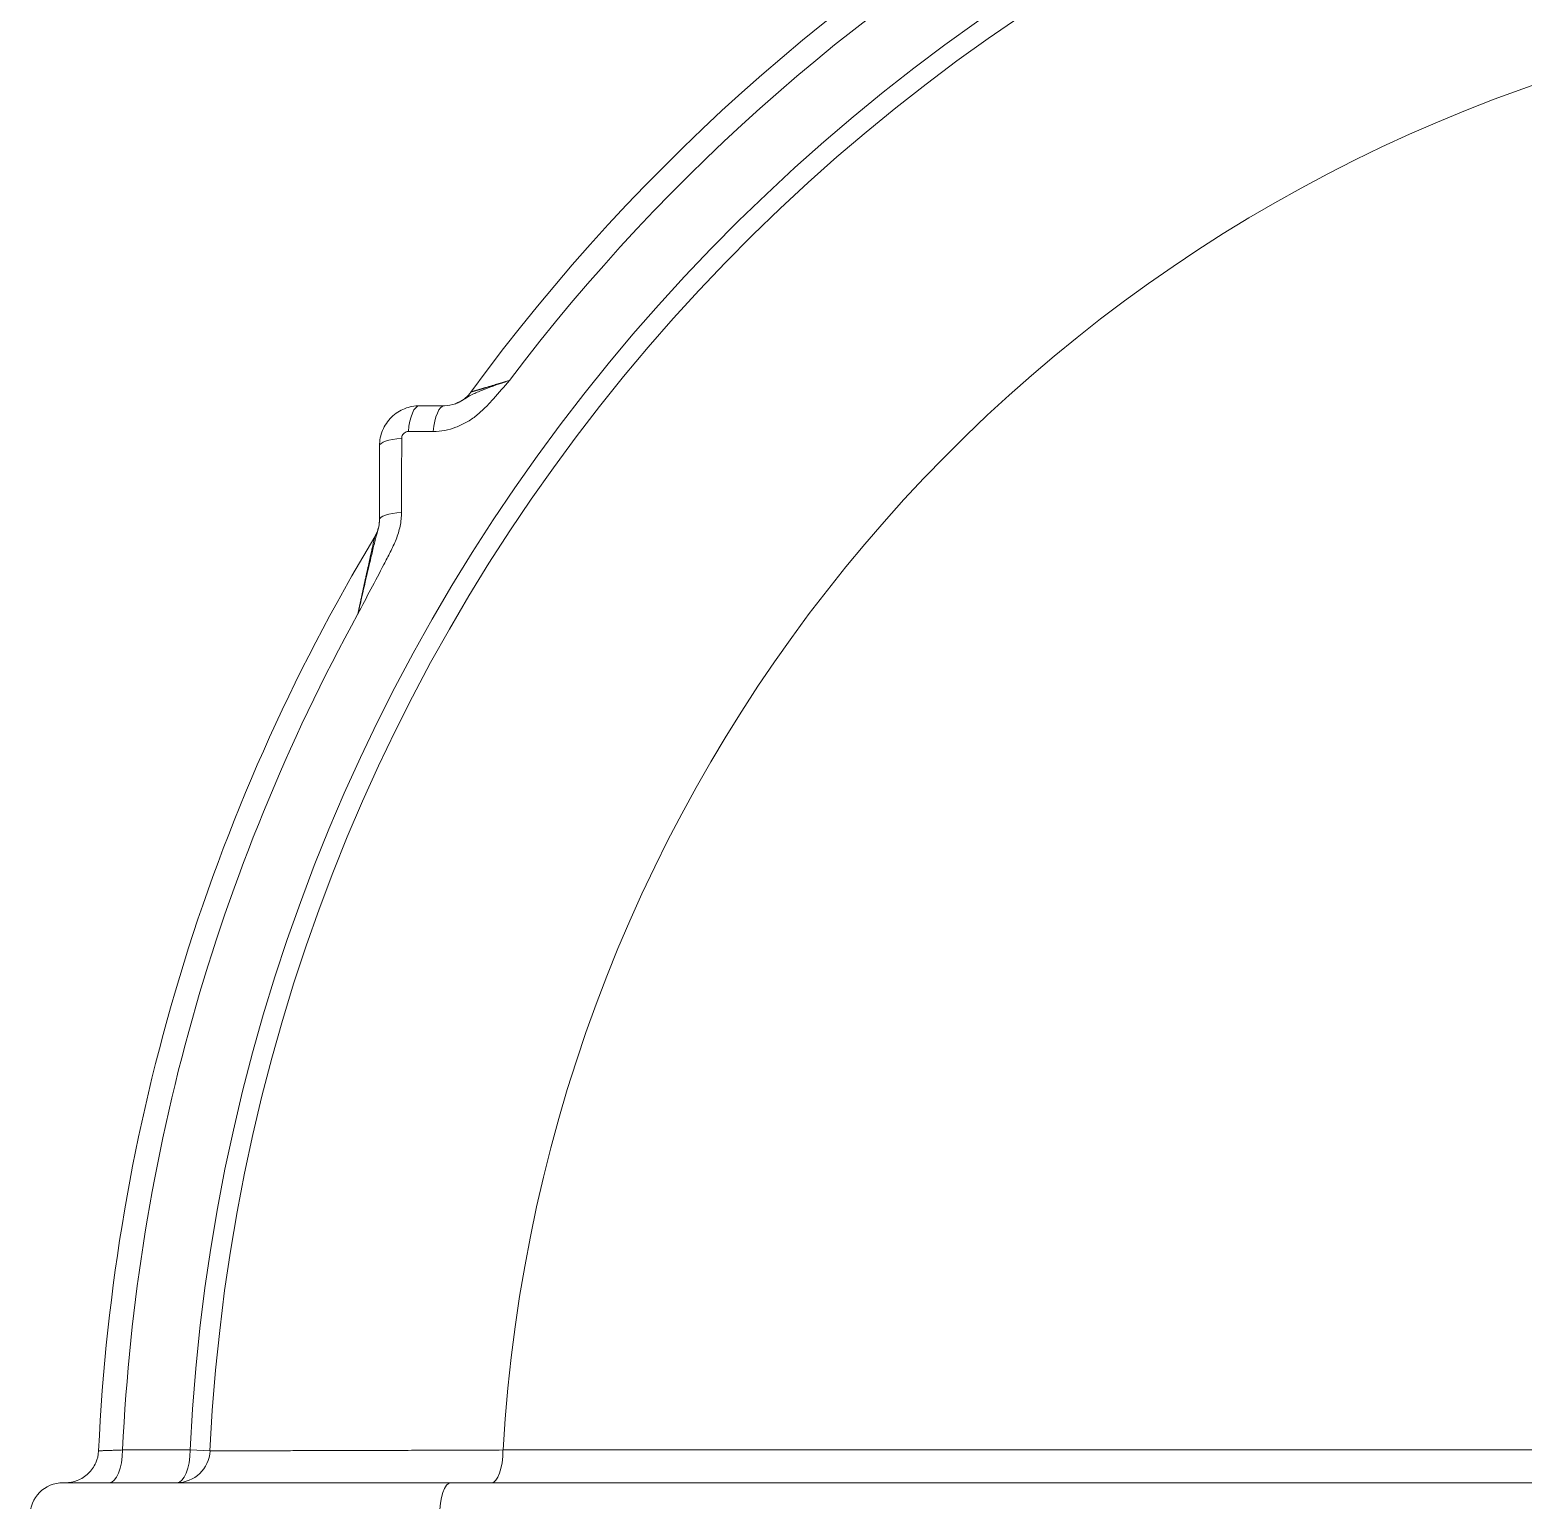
# Model space of a CAD drawing. Header units: millimetres. Extents: x 4664 to 8864, y -38 to 2932.
# Drawn here: x 6167.9 to 6284.7, y 1717.5 to 1832.5 of the extents above; entities that cross this region are included whole.
import ezdxf

# ---------------------------------------------------------------- set-up
doc = ezdxf.new("R2010")
doc.units = ezdxf.units.MM

msp = doc.modelspace()

# ---------------------------------------------------------------- linework, layer by layer
at = {"lineweight": 5}
for p, q in [((6181.98, 1721.33), (6180.43, 1721.4)), ((6288.22, 1721.4), (6204.92, 1721.4)), ((6288.73, 1718.84), (6170.5, 1718.84))]:
    msp.add_line(p, q, dxfattribs=at)
for centre, radius, start, end in [((6325.16, 1714.49), 152.04, 93.2697, 143.8404), ((6325.16, 1714.49), 150.17, 95.9483, 142.8857), ((6325.16, 1714.49), 144.9, 99.21, 177.2647), ((6325.16, 1714.49), 143.34, 99.21, 177.2647), ((6325.16, 1714.49), 120.44, 105.0182, 176.7093), ((6325.16, 1714.49), 152.04, 148.9669, 177.4185), ((6325.16, 1714.49), 150.17, 151.199, 177.3603), ((6179.38, 1721.45), 2.61, 270, 357.2647), ((6170.5, 1716.23), 2.61, 90, 180)]:
    msp.add_arc(centre, radius, start, end, dxfattribs=at)
for centre, major_axis, ratio, start_param, end_param in [((6198.38, 1800.51), (0, -2.61), 0.343201, 3.141593, 4.483574), ((6200.33, 1800.51), (0, -2.61), 0.34171, 3.141593, 4.481103), ((6197.86, 1799.99), (2.61, 0), 0.239082, 1.912747, 3.141593), ((6197.86, 1794.22), (2.61, 0), 0.228211, 1.920207, 3.141593), ((6174.09, 1721.45), (0, 2.61), 0.403592, 3.141593, 4.693784), ((6179.38, 1721.45), (0, 2.61), 0.403565, 3.141593, 4.693111), ((6204.02, 1721.45), (0, -2.61), 0.342039, 0, 1.551133), ((6200.84, 1716.23), (0, -2.61), 0.342538, 3.141593, 4.712389)]:
    msp.add_ellipse(centre, major_axis=major_axis, ratio=ratio, start_param=start_param, end_param=end_param, dxfattribs=at)
for points, knots in [([(6199.46, 1801.11), (6200.06, 1801.12), (6200.65, 1801.23), (6201.52, 1801.55), (6201.79, 1801.68), (6202.33, 1801.99), (6202.59, 1802.16), (6203.08, 1802.56), (6203.31, 1802.77), (6203.75, 1803.21), (6203.97, 1803.44), (6204.59, 1804.15), (6205, 1804.62), (6205.41, 1805.1)], [0, 0, 0, 0, 0.25, 0.25, 0.375, 0.375, 0.5, 0.5, 0.625, 0.625, 0.75, 0.75, 1, 1, 1, 1]), ([(6202.4, 1804.2), (6202.28, 1804.03), (6202, 1803.73), (6201.54, 1803.42), (6201.22, 1803.29), (6201.09, 1803.25)], [0, 0, 0, 0, 0.36744, 0.745259, 1, 1, 1, 1]), ([(6202.4, 1804.2), (6202.28, 1804.03), (6202, 1803.74), (6201.61, 1803.45), (6201.35, 1803.36), (6201.29, 1803.34)], [0, 0, 0, 0, 0.425335, 0.862687, 1, 1, 1, 1]), ([(6205.41, 1805.1), (6204.73, 1804.87), (6204.03, 1804.63), (6203.12, 1804.28), (6202.84, 1804.16), (6202.38, 1803.94), (6202.21, 1803.84), (6201.89, 1803.64), (6201.75, 1803.56), (6201.51, 1803.42), (6201.41, 1803.37), (6201.3, 1803.33)], [0, 0, 0, 0, 0.348462, 0.348462, 0.522693, 0.522693, 0.696924, 0.696924, 0.871155, 0.871155, 1, 1, 1, 1]), ([(6198.38, 1803.13), (6197.99, 1803.13), (6197.59, 1803.05), (6197.03, 1802.82), (6196.85, 1802.73), (6196.5, 1802.51), (6196.34, 1802.37), (6195.89, 1801.94), (6195.65, 1801.58), (6195.33, 1800.82), (6195.25, 1800.4), (6195.25, 1799.99)], [0, 0, 0, 0, 0.25, 0.25, 0.375, 0.375, 0.5, 0.5, 0.75, 0.75, 1, 1, 1, 1]), ([(6201.3, 1803.33), (6201.27, 1803.31), (6201.23, 1803.3), (6200.91, 1803.18), (6200.62, 1803.13), (6200.33, 1803.13)], [0, 0, 0, 0, 0.115242, 0.115242, 1, 1, 1, 1]), ([(6196.99, 1800.58), (6196.99, 1800.62), (6196.99, 1800.67), (6197.02, 1800.77), (6197.04, 1800.82), (6197.1, 1800.91), (6197.14, 1800.95), (6197.23, 1801.03), (6197.29, 1801.06), (6197.4, 1801.1), (6197.45, 1801.11), (6197.51, 1801.11)], [0, 0, 0, 0, 0.162741, 0.162741, 0.357273, 0.357273, 0.563028, 0.563028, 0.782241, 0.782241, 1, 1, 1, 1]), ([(6196.97, 1794.78), (6196.97, 1796.47), (6196.98, 1798.17), (6196.99, 1800.1), (6196.99, 1800.34), (6196.99, 1800.58)], [0, 0, 0, 0, 0.875371, 0.875371, 1, 1, 1, 1]), ([(6193.56, 1786.83), (6193.9, 1787.48), (6194.24, 1788.13), (6194.91, 1789.41), (6195.26, 1790.06), (6195.76, 1791.02), (6195.93, 1791.35), (6196.18, 1791.83), (6196.25, 1792), (6196.41, 1792.33), (6196.48, 1792.49), (6196.68, 1793), (6196.79, 1793.36), (6196.93, 1794.06), (6196.97, 1794.42), (6196.97, 1794.78)], [0, 0, 0, 0, 0.25, 0.25, 0.5, 0.5, 0.625, 0.625, 0.6875, 0.6875, 0.75, 0.75, 0.875, 0.875, 1, 1, 1, 1]), ([(6195.25, 1794.22), (6195.25, 1794.04), (6195.23, 1793.86), (6195.16, 1793.49), (6195.11, 1793.31), (6195.01, 1792.97), (6194.97, 1792.85), (6194.9, 1792.57), (6194.86, 1792.41), (6194.74, 1791.92), (6194.66, 1791.57), (6194.4, 1790.5), (6194.23, 1789.77), (6193.9, 1788.3), (6193.73, 1787.57), (6193.56, 1786.83)], [0, 0, 0, 0, 0.125, 0.125, 0.25, 0.25, 0.3125, 0.3125, 0.375, 0.375, 0.5, 0.5, 0.75, 0.75, 1, 1, 1, 1]), ([(6193.56, 1786.83), (6193.57, 1786.85), (6193.57, 1786.87), (6193.58, 1786.9), (6193.59, 1786.94), (6193.59, 1786.97), (6193.6, 1787.01), (6193.61, 1787.04), (6193.62, 1787.08), (6193.62, 1787.11), (6193.63, 1787.15), (6193.64, 1787.18), (6193.64, 1787.21), (6193.65, 1787.25), (6193.66, 1787.28), (6193.67, 1787.32), (6193.67, 1787.35), (6193.68, 1787.38), (6193.69, 1787.42), (6193.69, 1787.45), (6193.7, 1787.48), (6193.71, 1787.52), (6193.72, 1787.55), (6193.72, 1787.58), (6193.73, 1787.62), (6193.74, 1787.65), (6193.74, 1787.68), (6193.75, 1787.71), (6193.76, 1787.75), (6193.76, 1787.78), (6193.77, 1787.81), (6193.78, 1787.84), (6193.78, 1787.87), (6193.79, 1787.91), (6193.8, 1787.94), (6193.8, 1787.97), (6193.81, 1788), (6193.82, 1788.03), (6193.83, 1788.06), (6193.83, 1788.09), (6193.84, 1788.12), (6193.85, 1788.16), (6193.85, 1788.19), (6193.86, 1788.22), (6193.86, 1788.25), (6193.87, 1788.28), (6193.88, 1788.31), (6193.88, 1788.34), (6193.89, 1788.37), (6193.9, 1788.4), (6193.9, 1788.43), (6193.91, 1788.46), (6193.92, 1788.49), (6193.92, 1788.52), (6193.93, 1788.55), (6193.94, 1788.58), (6193.94, 1788.61), (6193.95, 1788.64), (6193.95, 1788.67), (6193.96, 1788.69), (6193.97, 1788.72), (6193.97, 1788.75), (6193.98, 1788.78), (6193.99, 1788.81), (6193.99, 1788.84), (6194, 1788.87), (6194, 1788.9), (6194.01, 1788.92), (6194.02, 1788.95), (6194.02, 1788.98), (6194.03, 1789.01), (6194.03, 1789.03), (6194.04, 1789.06), (6194.05, 1789.09), (6194.05, 1789.12), (6194.06, 1789.14), (6194.06, 1789.17), (6194.07, 1789.2), (6194.08, 1789.23), (6194.08, 1789.25), (6194.09, 1789.28), (6194.09, 1789.31), (6194.1, 1789.33), (6194.1, 1789.36), (6194.11, 1789.39), (6194.12, 1789.41), (6194.12, 1789.44), (6194.13, 1789.46), (6194.13, 1789.49), (6194.14, 1789.52), (6194.14, 1789.54), (6194.15, 1789.57), (6194.16, 1789.59), (6194.16, 1789.62), (6194.17, 1789.64), (6194.17, 1789.67), (6194.18, 1789.69), (6194.18, 1789.72), (6194.19, 1789.74), (6194.19, 1789.77), (6194.2, 1789.79), (6194.2, 1789.82), (6194.21, 1789.84), (6194.22, 1789.87), (6194.22, 1789.89), (6194.23, 1789.91), (6194.23, 1789.94), (6194.24, 1789.96), (6194.24, 1789.99), (6194.25, 1790.01), (6194.25, 1790.03), (6194.26, 1790.06), (6194.26, 1790.08), (6194.27, 1790.1), (6194.27, 1790.13), (6194.28, 1790.15), (6194.28, 1790.17), (6194.29, 1790.19), (6194.29, 1790.22), (6194.3, 1790.24), (6194.32, 1790.35), (6194.36, 1790.54), (6194.42, 1790.8), (6194.47, 1791.05), (6194.53, 1791.29), (6194.57, 1791.51), (6194.62, 1791.71), (6194.66, 1791.89), (6194.7, 1792.06), (6194.73, 1792.22), (6194.76, 1792.35), (6194.79, 1792.48), (6194.81, 1792.58), (6194.83, 1792.67), (6194.85, 1792.74), (6194.86, 1792.8), (6194.87, 1792.84), (6194.88, 1792.86), (6194.88, 1792.87), (6194.88, 1792.87), (6194.88, 1792.87)], [0, 0, 0, 0, 0.005026, 0.010038, 0.015036, 0.02002, 0.024989, 0.029944, 0.034886, 0.039813, 0.044726, 0.049624, 0.054509, 0.059379, 0.064236, 0.069078, 0.073906, 0.078719, 0.083519, 0.088304, 0.093076, 0.097833, 0.102576, 0.107305, 0.112019, 0.11672, 0.121406, 0.126079, 0.130737, 0.135381, 0.14001, 0.144626, 0.149227, 0.153815, 0.158388, 0.162947, 0.167492, 0.172022, 0.176539, 0.181041, 0.185529, 0.190003, 0.194463, 0.198909, 0.203341, 0.207758, 0.212162, 0.216551, 0.220926, 0.225287, 0.229634, 0.233966, 0.238285, 0.242589, 0.246879, 0.251155, 0.255417, 0.259665, 0.263899, 0.268119, 0.272324, 0.276515, 0.280693, 0.284856, 0.289005, 0.29314, 0.29726, 0.301367, 0.30546, 0.309538, 0.313602, 0.317653, 0.321689, 0.325711, 0.329719, 0.333713, 0.337692, 0.341658, 0.34561, 0.349547, 0.353471, 0.35738, 0.361275, 0.365156, 0.369023, 0.372877, 0.376716, 0.38054, 0.384351, 0.388148, 0.391931, 0.3957, 0.399454, 0.403195, 0.406922, 0.410634, 0.414333, 0.418017, 0.421688, 0.425345, 0.428987, 0.432616, 0.43623, 0.439831, 0.443417, 0.44699, 0.450548, 0.454093, 0.457623, 0.46114, 0.464643, 0.468131, 0.471606, 0.475067, 0.478514, 0.481947, 0.485366, 0.488771, 0.492162, 0.495539, 0.498902, 0.54118, 0.581509, 0.619908, 0.656399, 0.691011, 0.723774, 0.75473, 0.783926, 0.811418, 0.837277, 0.861587, 0.88445, 0.905988, 0.926351, 0.945712, 0.964277, 0.982277, 0.999966, 1, 1, 1, 1]), ([(6173.27, 1721.33), (6173.25, 1721), (6173.1, 1720.36), (6172.51, 1719.51), (6171.64, 1718.96), (6170.99, 1718.84), (6170.66, 1718.84)], [0, 0, 0, 0, 0.240681, 0.5, 0.759318, 1, 1, 1, 1]), ([(6173.27, 1721.33), (6173.27, 1721.33), (6173.28, 1721.33), (6173.31, 1721.34), (6173.34, 1721.34), (6173.4, 1721.34), (6173.44, 1721.34), (6173.52, 1721.34), (6173.62, 1721.35), (6173.73, 1721.35), (6173.85, 1721.36), (6173.99, 1721.36), (6174.15, 1721.37), (6174.32, 1721.37), (6174.45, 1721.38), (6174.58, 1721.38), (6174.64, 1721.38), (6174.78, 1721.39), (6174.85, 1721.39), (6174.99, 1721.4), (6175.07, 1721.4), (6175.15, 1721.4)], [0, 0, 0, 0, 0.123245, 0.123245, 0.248496, 0.248496, 0.311121, 0.373746, 0.436372, 0.498997, 0.561622, 0.624248, 0.686873, 0.749499, 0.812124, 0.812124, 0.874749, 0.874749, 0.937375, 0.937375, 1, 1, 1, 1]), ([(6204.92, 1721.4), (6203.23, 1721.39), (6201.61, 1721.39), (6199.27, 1721.38), (6198.51, 1721.38), (6197.01, 1721.37), (6196.29, 1721.37), (6194.19, 1721.36), (6192.88, 1721.36), (6191.04, 1721.35), (6190.45, 1721.35), (6189.32, 1721.35), (6188.78, 1721.35), (6187.26, 1721.34), (6186.36, 1721.34), (6185.19, 1721.34), (6184.82, 1721.33), (6184.16, 1721.33), (6183.86, 1721.33), (6183.06, 1721.33), (6182.66, 1721.33), (6182.12, 1721.33), (6181.98, 1721.33), (6181.98, 1721.33)], [0, 0, 0, 0, 0.125, 0.125, 0.1875, 0.1875, 0.25, 0.25, 0.375, 0.375, 0.4375, 0.4375, 0.5, 0.5, 0.625, 0.625, 0.6875, 0.6875, 0.75, 0.75, 0.875, 0.875, 1, 1, 1, 1])]:
    msp.add_open_spline(points, degree=3, knots=knots, dxfattribs=at)
msp.add_rational_spline([(6205.41, 1805.1), (6205.02, 1804.98), (6204.64, 1804.87), (6204.12, 1804.71), (6203.95, 1804.66), (6203.62, 1804.56), (6203.47, 1804.52), (6203.19, 1804.43), (6203.06, 1804.39), (6202.83, 1804.33), (6202.73, 1804.3), (6202.49, 1804.22), (6202.4, 1804.2), (6202.4, 1804.2), (6202.4, 1804.2), (6202.4, 1804.2)], [0.999999860744, 0.999999870148, 0.99999987894, 0.99999989097, 0.999999894868, 0.999999902182, 0.999999905614, 0.999999911806, 0.999999914585, 0.999999919492, 0.999999921614, 0.999999926729, 0.999999928567, 0.99999992862, 0.99999992862, 0.999999928621], degree=3, knots=[0, 0, 0, 0, 0.240189, 0.240189, 0.366317, 0.366317, 0.492446, 0.492446, 0.618574, 0.618574, 0.744702, 0.744702, 0.996959, 0.996959, 1, 1, 1, 1], dxfattribs=at)
for points, degree in [([(6200.33, 1803.13), (6199.68, 1803.13), (6199.03, 1803.13), (6198.38, 1803.13)], 3), ([(6197.51, 1801.11), (6198.16, 1801.11), (6198.81, 1801.11), (6199.46, 1801.11)], 3), ([(6195.25, 1799.99), (6195.25, 1798.07), (6195.25, 1796.14), (6195.25, 1794.22)], 3), ([(6195.25, 1794.22), (6195.25, 1793.49), (6194.88, 1792.87)], 2), ([(6175.15, 1721.4), (6176.91, 1721.4), (6178.67, 1721.4), (6180.43, 1721.4)], 3)]:
    msp.add_open_spline(points, degree=degree, dxfattribs=at)

doc.saveas('drawing.dxf')
